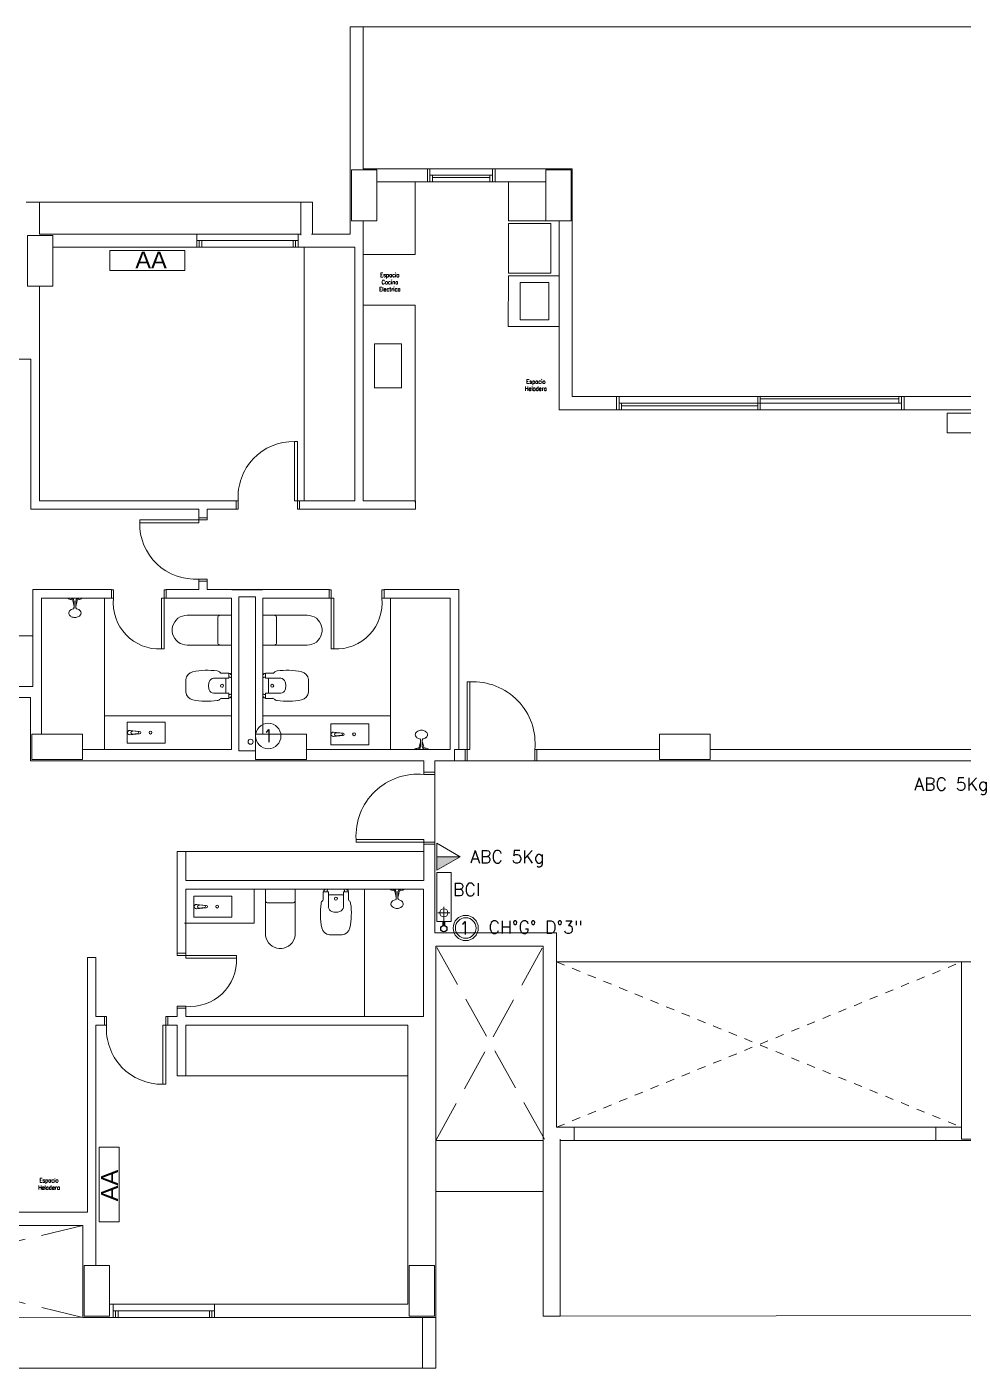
# Model space of a CAD drawing. Header units: millimetres. Extents: x 917 to 1168, y -421 to -23.
# Drawn here: x 1003.41 to 1014.49, y -267.03 to -251.17 of the extents above; entities that cross this region are included whole.
import ezdxf
from ezdxf.enums import TextEntityAlignment as Align

# ---------------------------------------------------------------- set-up
doc = ezdxf.new("R2010")
doc.units = ezdxf.units.MM
doc.header["$LTSCALE"] = 0.1
for name, pattern in [('ACAD_ISO02W100', [15, 12, -3]), ('CONTINUA', [0]), ('DASHED', [0.7, 0.5, -0.2])]:
    doc.linetypes.add(name, pattern=pattern)
doc.layers.get('0').update_dxf_attribs({"lineweight": 5})
for name, color, linetype, lineweight in [('00-Agua Fria', 5, 'ACAD_ISO02W100', 20), ('00-Texto AF', 7, 'Continuous', 18), ('00_Incendio_Bocas Incendio', 1, 'Continuous', 30), ('00_Incendio_Cañeria', 1, 'Continuous', 30), ('00_Incendio_Matafuego', 1, 'Continuous', 20), ('00_Incendio_Montantes', 1, 'Continuous', 30), ('00_Incendio_Numeracion Montantes', 1, 'Continuous', 30), ('00_Incendio_Textos', 7, 'Continuous', 13), ('A-DETL', 7, 'Continuous', 5), ('A-DETL-GENF', 7, 'Continuous', 5), ('Arq-Equipamiento', 250, 'Continuous', 5), ('MUEBLES', 250, 'Continuous', 5), ('P-SANR-FIXT', 7, 'Continuous', 5)]:
    doc.layers.add(name, color=color, linetype=linetype, lineweight=lineweight)
doc.styles.add('Instal Sanit', font='techb___.ttf', dxfattribs={"height": 0.15})
doc.styles.add('Romans', font='romans.shx')
doc.styles.add('Romans 1.50', font='romans.shx', dxfattribs={"width": 0.8, "height": 0.15})
doc.styles.get("Standard").update_dxf_attribs({"font": 'arial.ttf'})

# ---------------------------------------------------------------- blocks, each defined once
blk = doc.blocks.new('Shower-Valve_Trim-KOHLER-Alteo-K-TS45106 - 2_5 GPM_ 2BZ-Oil-Rubed Nickel-V9-2-TORRE-ARQ- PB _-2_14_')
at = {"color": 8}
for p, q in [((4.331, 6.357), (4.342, 6.4)), ((4.335, 6.358), (4.331, 6.357)), ((4.342, 6.4), (4.352, 6.443)), ((4.352, 6.443), (4.355, 6.441)), ((4.367, 6.379), (4.352, 6.381)), ((4.36, 6.413), (4.374, 6.407)), ((4.361, 6.48), (4.366, 6.476)), ((4.411, 6.367), (4.364, 6.367)), ((4.369, 6.383), (4.368, 6.38)), ((4.448, 6.364), (4.369, 6.383)), ((4.374, 6.406), (4.374, 6.403)), ((4.374, 6.403), (4.453, 6.384)), ((4.377, 6.419), (4.418, 6.397)), ((4.412, 6.368), (4.413, 6.369)), ((4.419, 6.395), (4.419, 6.397)), ((4.46, 6.358), (4.452, 6.36)), ((4.458, 6.385), (4.466, 6.383)), ((4.329, 6.322), (4.322, 6.321))]:
    blk.add_line(p, q, dxfattribs=at)
for centre, radius, start, end in [((3.694, 6.704), 0.742, 329.2512, 332.5706), ((4.334, 6.361), 0.00318, 277.5027, 325.6058), ((4.152, 6.485), 0.224, 325.6058, 331.631), ((4.352, 6.378), 0.00308, 84.7991, 151.631), ((4.366, 6.355), 0.0149, 139.9319, 152.5706), ((4.353, 6.439), 0.00318, 6.8967, 54.9998), ((4.36, 6.36), 0.00706, 97.5233, 139.9319), ((4.134, 6.412), 0.224, 0.8715, 6.8967), ((4.361, 6.416), 0.00308, 180.8715, 247.7034), ((4.359, 6.368), 0.000695, 277.5233, 356.273), ((4.36, 6.368), 0.000526, 67.974, 174.1815), ((4.364, 6.377), 0.00985, 247.974, 269.7963), ((4.363, 6.472), 0.00488, 3.2512, 51.8578), ((4.367, 6.38), 0.000995, 264.7991, 346.2512), ((3.627, 6.43), 0.742, 359.9319, 3.2512), ((4.384, 6.429), 0.0149, 179.9319, 192.5706), ((4.377, 6.427), 0.00706, 192.5706, 234.9792), ((4.372, 6.421), 0.000695, 336.2295, 54.9792), ((4.373, 6.421), 0.000526, 158.321, 264.5285), ((4.372, 6.41), 0.00985, 62.7062, 84.5285), ((4.373, 6.406), 0.000995, 346.2512, 67.7034), ((4.411, 6.368), 0.000762, 270.102, 0.7892), ((4.413, 6.368), 0.000925, 95.992, 180.7892), ((4.413, 6.368), 0.000513, 166.2512, 262.7617), ((4.431, 6.016), 0.351, 89.9462, 93.0688), ((4.418, 6.397), 0.000762, 331.7133, 62.4005), ((4.42, 6.396), 0.000513, 69.7408, 166.2512), ((4.419, 6.396), 0.000925, 151.7133, 236.5105), ((4.599, 6.699), 0.351, 239.4337, 242.5563), ((4.451, 6.374), 0.0125, 223.4853, 233.5491), ((4.444, 6.365), 0.00187, 233.5491, 279.6431), ((4.45, 6.373), 0.0125, 98.9534, 109.0171), ((4.449, 6.384), 0.00187, 52.8594, 98.9534), ((4.454, 6.367), 0.00706, 209.187, 256.2512), ((4.423, 6.369), 0.0319, 28.2837, 30.72), ((4.456, 6.378), 0.00706, 76.2512, 123.3154), ((4.55, 6.348), 0.0905, 173.6286, 201.4124), ((4.55, 6.35), 0.0905, 131.0901, 158.8739), ((4.522, 6.383), 0.0469, 98.1403, 131.0901), ((4.521, 6.39), 0.0399, 63.1746, 98.1403), ((4.52, 6.389), 0.0408, 36.2602, 63.1746), ((4.501, 6.375), 0.0652, 13.9127, 36.2602), ((4.467, 6.37), 0.0998, 333.2817, 346.2512), ((4.48, 6.369), 0.0869, 359.2207, 13.9127), ((4.467, 6.37), 0.0998, 346.2512, 359.2207), ((4.328, 6.327), 0.00488, 280.6447, 329.2512), ((4.509, 6.332), 0.0469, 201.4124, 234.3622), ((4.505, 6.327), 0.0399, 234.3622, 269.3279), ((4.505, 6.328), 0.0408, 269.3279, 296.2423), ((4.495, 6.35), 0.0652, 296.2423, 318.5898), ((4.478, 6.364), 0.0869, 318.5898, 333.2817)]:
    blk.add_arc(centre, radius, start, end, dxfattribs=at)
blk = doc.blocks.new('Sanitary_Toilets_Ceramica-Catalano_Zero-70-One-Piece-Close-Coupled-Syphonic - Default-V1-2-TORRE-ARQ- PB _-2_14_')
at = {"layer": 'A-DETL-GENF', "color": 8}
for p, q in [((0.044, 0.177), (0.001, 0.177)), ((0.089, 0.177), (0.044, 0.177)), ((0.133, 0.177), (0.089, 0.177)), ((0.133, 0.177), (0.142, 0.176)), ((0.524, 0.177), (0.133, 0.177)), ((0.142, 0.176), (0.133, 0.177)), ((0.142, 0.176), (0.151, 0.171)), ((0.151, 0.171), (0.142, 0.176)), ((0.151, 0.171), (0.157, 0.165)), ((0.157, 0.165), (0.151, 0.171)), ((0.157, 0.165), (0.162, 0.156)), ((0.162, 0.156), (0.157, 0.165)), ((0.553, 0.175), (0.524, 0.177)), ((0.581, 0.167), (0.553, 0.175)), ((0.608, 0.156), (0.581, 0.167)), ((0.162, 0.156), (0.163, 0.147)), ((0.163, 0.147), (0.162, 0.156)), ((0.163, 0.147), (0.163, -0.147)), ((0.163, 0.098), (0.163, 0.147)), ((0.163, 0.049), (0.163, 0.098)), ((0.163, 0), (0.163, 0.049)), ((0.633, 0.14), (0.608, 0.156)), ((0.654, 0.12), (0.633, 0.14)), ((0.672, 0.097), (0.654, 0.12)), ((0.686, 0.071), (0.672, 0.097)), ((0.696, 0.043), (0.686, 0.071)), ((0.7, 0.015), (0.696, 0.043)), ((0.7, -0.015), (0.7, 0.015)), ((0.162, -0.156), (0.157, -0.165)), ((0.157, -0.165), (0.162, -0.156)), ((0.163, -0.147), (0.162, -0.156)), ((0.162, -0.156), (0.163, -0.147)), ((0.163, -0.049), (0.163, 0)), ((0.163, -0.098), (0.163, -0.049)), ((0.163, -0.147), (0.163, -0.098)), ((0.581, -0.167), (0.608, -0.156)), ((0.608, -0.156), (0.633, -0.14)), ((0.633, -0.14), (0.654, -0.12)), ((0.654, -0.12), (0.672, -0.097)), ((0.672, -0.097), (0.686, -0.071)), ((0.686, -0.071), (0.696, -0.043)), ((0.696, -0.043), (0.7, -0.015)), ((0.001, -0.177), (0.044, -0.177)), ((0.044, -0.177), (0.089, -0.177)), ((0.089, -0.177), (0.133, -0.177)), ((0.142, -0.176), (0.133, -0.177)), ((0.133, -0.177), (0.142, -0.176)), ((0.133, -0.177), (0.524, -0.177)), ((0.151, -0.171), (0.142, -0.176)), ((0.142, -0.176), (0.151, -0.171)), ((0.157, -0.165), (0.151, -0.171)), ((0.151, -0.171), (0.157, -0.165)), ((0.524, -0.177), (0.553, -0.175)), ((0.553, -0.175), (0.581, -0.167))]:
    blk.add_line(p, q, dxfattribs=at)
blk = doc.blocks.new('Vitreous china bidet _ Debba _ Roca _ 355994xx0 - White - Debba- Roca-2705266-2-TORRE-ARQ- PB _-2_14_')
at = {"layer": 'P-SANR-FIXT', "color": 8}
for p, q in [((-0.024, 0.169), (-0.024, 0.08)), ((0.036, 0.08), (0.036, 0.262)), ((0.214, 0.262), (0.214, 0.08)), ((0.274, 0.08), (0.274, 0.169)), ((-0.024, 0.08), (-0.019, 0.08)), ((-0.019, 0.08), (-0.019, 0.06)), ((-0.019, 0.08), (0.022, 0.08)), ((-0.019, 0.06), (-0.006, 0.06)), ((-0.006, 0.06), (-0.006, 0.051)), ((0.022, 0.08), (0.036, 0.08)), ((0.022, 0.06), (0.022, 0.08)), ((0.026, 0.06), (0.022, 0.06)), ((0.026, 0.051), (0.026, 0.06)), ((0.036, 0.116), (0.214, 0.116)), ((0.214, 0.08), (0.228, 0.08)), ((0.224, 0.06), (0.228, 0.06)), ((0.224, 0.051), (0.224, 0.06)), ((0.228, 0.08), (0.269, 0.08)), ((0.228, 0.06), (0.228, 0.08)), ((0.256, 0.051), (0.256, 0.06)), ((0.256, 0.06), (0.269, 0.06)), ((0.269, 0.06), (0.269, 0.08)), ((0.269, 0.08), (0.274, 0.08))]:
    blk.add_line(p, q, dxfattribs=at)
for centre, radius, start, end in [((0.809, 0.337), 0.867, 168.7556, 187.8739), ((0.058, 0.487), 0.101, 93.8692, 168.7556), ((0.125, -0.511), 1.101, 86.1308, 93.8692), ((0.192, 0.487), 0.101, 11.2444, 86.1308), ((-0.559, 0.337), 0.867, 352.1261, 11.2444), ((0.129, 0.135), 0.186, 91.3288, 106.151), ((0.121, 0.135), 0.186, 73.849, 88.6712), ((0.009, 0.227), 0.0594, 187.8739, 225.1331), ((-0.041, 0.169), 0.0175, 0, 63.7001), ((0.1, 0.253), 0.0649, 110.1691, 171.8309), ((0.125, 0.161), 0.0175, 0, 180), ((0.125, 0.161), 0.0175, 180, 0), ((0.15, 0.253), 0.0649, 8.1691, 69.8309), ((0.29, 0.169), 0.0167, 126.2715, 179.7285), ((0.241, 0.227), 0.0594, 311.2548, 352.1261)]:
    blk.add_arc(centre, radius, start, end, dxfattribs=at)
blk = doc.blocks.new('Bacha 45x25cm')
at = {"layer": 'MUEBLES', "color": 8}
for p, q in [((0.112, 0.146), (0.099, 0.028)), ((0.106, 0.062), (0.113, 0.127)), ((0.137, 0.126), (0.144, 0.062)), ((0.138, 0.146), (0.151, 0.028))]:
    blk.add_line(p, q, dxfattribs=at)
blk.add_lwpolyline([(0, 0.45), (0.25, 0.45), (0.25, 0), (0, 0)], close=True, dxfattribs=at)
blk.add_circle((0.125, 0.275), 0.0166, dxfattribs=at)
for centre, radius, start, end in [((0.125, 0.146), 0.0134, 0, 180), ((0.125, 0.028), 0.0256, 168.1721, 11.8279), ((0.125, 0.062), 0.0188, 167.2829, 12.8468), ((0.125, 0.126), 0.0117, 360, 173.6414)]:
    blk.add_arc(centre, radius, start, end, dxfattribs=at)
blk = doc.blocks.new('Shower-Valve_Trim-KOHLER-Alteo-K-TS45106 - 2_5 GPM_ 2BZ-Oil-Rubed Nickel-V13-2-TORRE-ARQ- PB _-2_14_')
at = {"layer": 'P-SANR-FIXT'}
for p, q in [((1.611, -12.188), (1.602, -12.224)), ((1.604, -12.189), (1.611, -12.188)), ((1.475, -12.251), (1.467, -12.249)), ((1.473, -12.225), (1.481, -12.227)), ((1.56, -12.27), (1.481, -12.25)), ((1.486, -12.23), (1.564, -12.25)), ((1.514, -12.262), (1.514, -12.263)), ((1.556, -12.286), (1.515, -12.264)), ((1.521, -12.234), (1.521, -12.236)), ((1.522, -12.234), (1.569, -12.234)), ((1.559, -12.273), (1.56, -12.27)), ((1.573, -12.28), (1.559, -12.274)), ((1.564, -12.25), (1.565, -12.247)), ((1.566, -12.246), (1.581, -12.247)), ((1.572, -12.346), (1.567, -12.342)), ((1.581, -12.31), (1.572, -12.346)), ((1.581, -12.31), (1.578, -12.308)), ((1.592, -12.267), (1.581, -12.31)), ((1.602, -12.224), (1.592, -12.267)), ((1.599, -12.224), (1.602, -12.224))]:
    blk.add_line(p, q, dxfattribs=at)
for centre, radius, start, end in [((1.466, -12.236), 0.0998, 153.2887, 166.2582), ((1.455, -12.231), 0.0869, 138.5968, 153.2887), ((1.439, -12.216), 0.0652, 116.2493, 138.5968), ((1.428, -12.194), 0.0408, 89.3349, 116.2493), ((1.428, -12.193), 0.0399, 54.3692, 89.3349), ((1.424, -12.199), 0.0469, 21.4194, 54.3692), ((1.383, -12.215), 0.0905, 353.6356, 21.4194), ((2.239, -12.57), 0.742, 149.2582, 152.5776), ((1.605, -12.194), 0.00488, 100.6517, 149.2582), ((1.466, -12.236), 0.0998, 166.2582, 179.2277), ((1.454, -12.236), 0.0869, 179.2277, 193.9197), ((1.433, -12.241), 0.0652, 193.9197, 216.2672), ((1.413, -12.256), 0.0408, 216.2672, 243.1815), ((1.412, -12.257), 0.0399, 243.1815, 278.1473), ((1.411, -12.25), 0.0469, 278.1473, 311.0971), ((1.383, -12.217), 0.0905, 311.0971, 338.8809), ((1.477, -12.245), 0.00706, 256.2582, 303.3224), ((1.479, -12.234), 0.00706, 29.194, 76.2582), ((1.511, -12.236), 0.0319, 208.2907, 210.727), ((1.484, -12.251), 0.00187, 232.8664, 278.9604), ((1.483, -12.24), 0.0125, 278.9604, 289.0241), ((1.489, -12.232), 0.00187, 53.5561, 99.6501), ((1.483, -12.241), 0.0125, 43.4923, 53.5561), ((1.335, -12.566), 0.351, 59.4407, 62.5633), ((1.502, -11.883), 0.351, 269.9532, 273.0757), ((1.513, -12.263), 0.000513, 249.7478, 346.2582), ((1.514, -12.263), 0.000925, 331.7203, 56.5175), ((1.515, -12.264), 0.000762, 151.7203, 242.4075), ((1.52, -12.234), 0.000513, 346.2582, 82.7687), ((1.522, -12.235), 0.000762, 90.109, 180.7962), ((1.521, -12.235), 0.000925, 275.999, 0.7962), ((1.561, -12.277), 0.00985, 242.7132, 264.5355), ((1.56, -12.273), 0.000995, 166.2582, 247.7104), ((1.561, -12.288), 0.000695, 156.2365, 234.9862), ((1.56, -12.287), 0.000526, 338.328, 84.5355), ((1.557, -12.294), 0.00706, 12.5776, 54.9862), ((1.549, -12.296), 0.0149, 359.9389, 12.5776), ((2.306, -12.297), 0.742, 179.9389, 183.2582), ((1.566, -12.247), 0.000995, 84.8061, 166.2582), ((1.57, -12.338), 0.00488, 183.2582, 231.8648), ((1.569, -12.244), 0.00985, 67.981, 89.8033), ((1.573, -12.234), 0.000526, 247.981, 354.1885), ((1.574, -12.235), 0.000695, 97.5303, 176.28), ((1.572, -12.282), 0.00308, 0.8785, 67.7104), ((1.573, -12.227), 0.00706, 277.5303, 319.9389), ((1.799, -12.279), 0.224, 180.8785, 186.9037), ((1.58, -12.306), 0.00318, 186.9037, 235.0068), ((1.567, -12.222), 0.0149, 319.9389, 332.5776), ((1.581, -12.244), 0.00308, 264.8061, 331.638), ((1.781, -12.352), 0.224, 145.6128, 151.638), ((1.599, -12.227), 0.00318, 97.5097, 145.6128)]:
    blk.add_arc(centre, radius, start, end, dxfattribs=at)
blk = doc.blocks.new('Shower-Valve_Trim-KOHLER-Alteo-K-TS45106 - 2_5 GPM_ 2BZ-Oil-Rubed Nickel-V14-2-TORRE-ARQ- PB _-2_14_')
at = {"color": 8}
for p, q in [((1.611, -12.188), (1.602, -12.224)), ((1.604, -12.189), (1.611, -12.188)), ((1.475, -12.251), (1.467, -12.249)), ((1.473, -12.225), (1.481, -12.227)), ((1.56, -12.27), (1.481, -12.25)), ((1.486, -12.23), (1.564, -12.25)), ((1.514, -12.262), (1.514, -12.263)), ((1.556, -12.286), (1.515, -12.264)), ((1.521, -12.234), (1.521, -12.236)), ((1.522, -12.234), (1.569, -12.234)), ((1.559, -12.273), (1.56, -12.27)), ((1.573, -12.28), (1.559, -12.274)), ((1.564, -12.25), (1.565, -12.247)), ((1.566, -12.246), (1.581, -12.247)), ((1.572, -12.346), (1.567, -12.342)), ((1.581, -12.31), (1.572, -12.346)), ((1.581, -12.31), (1.578, -12.308)), ((1.592, -12.267), (1.581, -12.31)), ((1.602, -12.224), (1.592, -12.267)), ((1.599, -12.224), (1.602, -12.224))]:
    blk.add_line(p, q, dxfattribs=at)
for centre, radius, start, end in [((1.466, -12.236), 0.0998, 153.2887, 166.2582), ((1.455, -12.231), 0.0869, 138.5968, 153.2887), ((1.439, -12.216), 0.0652, 116.2493, 138.5968), ((1.428, -12.194), 0.0408, 89.3349, 116.2493), ((1.428, -12.193), 0.0399, 54.3692, 89.3349), ((1.424, -12.199), 0.0469, 21.4194, 54.3692), ((1.383, -12.215), 0.0905, 353.6356, 21.4194), ((2.239, -12.57), 0.742, 149.2582, 152.5776), ((1.605, -12.194), 0.00488, 100.6517, 149.2582), ((1.466, -12.236), 0.0998, 166.2582, 179.2277), ((1.454, -12.236), 0.0869, 179.2277, 193.9197), ((1.433, -12.241), 0.0652, 193.9197, 216.2672), ((1.413, -12.256), 0.0408, 216.2672, 243.1815), ((1.412, -12.257), 0.0399, 243.1815, 278.1473), ((1.411, -12.25), 0.0469, 278.1473, 311.0971), ((1.383, -12.217), 0.0905, 311.0971, 338.8809), ((1.477, -12.245), 0.00706, 256.2582, 303.3224), ((1.479, -12.234), 0.00706, 29.194, 76.2582), ((1.511, -12.236), 0.0319, 208.2907, 210.727), ((1.484, -12.251), 0.00187, 232.8664, 278.9604), ((1.483, -12.24), 0.0125, 278.9604, 289.0241), ((1.489, -12.232), 0.00187, 53.5561, 99.6501), ((1.483, -12.241), 0.0125, 43.4923, 53.5561), ((1.335, -12.566), 0.351, 59.4407, 62.5633), ((1.502, -11.883), 0.351, 269.9532, 273.0757), ((1.513, -12.263), 0.000513, 249.7478, 346.2582), ((1.514, -12.263), 0.000925, 331.7203, 56.5175), ((1.515, -12.264), 0.000762, 151.7203, 242.4075), ((1.52, -12.234), 0.000513, 346.2582, 82.7687), ((1.522, -12.235), 0.000762, 90.109, 180.7962), ((1.521, -12.235), 0.000925, 275.999, 0.7962), ((1.561, -12.277), 0.00985, 242.7132, 264.5355), ((1.56, -12.273), 0.000995, 166.2582, 247.7104), ((1.561, -12.288), 0.000695, 156.2365, 234.9862), ((1.56, -12.287), 0.000526, 338.328, 84.5355), ((1.557, -12.294), 0.00706, 12.5776, 54.9862), ((1.549, -12.296), 0.0149, 359.9389, 12.5776), ((2.306, -12.297), 0.742, 179.9389, 183.2582), ((1.566, -12.247), 0.000995, 84.8061, 166.2582), ((1.57, -12.338), 0.00488, 183.2582, 231.8648), ((1.569, -12.244), 0.00985, 67.981, 89.8033), ((1.573, -12.234), 0.000526, 247.981, 354.1885), ((1.574, -12.235), 0.000695, 97.5303, 176.28), ((1.572, -12.282), 0.00308, 0.8785, 67.7104), ((1.573, -12.227), 0.00706, 277.5303, 319.9389), ((1.799, -12.279), 0.224, 180.8785, 186.9037), ((1.58, -12.306), 0.00318, 186.9037, 235.0068), ((1.567, -12.222), 0.0149, 319.9389, 332.5776), ((1.581, -12.244), 0.00308, 264.8061, 331.638), ((1.781, -12.352), 0.224, 145.6128, 151.638), ((1.599, -12.227), 0.00318, 97.5097, 145.6128)]:
    blk.add_arc(centre, radius, start, end, dxfattribs=at)
blk = doc.blocks.new('Shower-Valve_Trim-KOHLER-Alteo-K-TS45106 - 2_5 GPM_ 2BZ-Oil-Rubed Nickel-684691-2-TORRE-ARQ- PB _-2_14_')
at = {"color": 8}
for p, q in [((6.697, 2.814), (6.707, 2.857)), ((6.707, 2.857), (6.718, 2.9)), ((6.718, 2.9), (6.721, 2.898)), ((6.726, 2.87), (6.74, 2.864)), ((6.727, 2.936), (6.732, 2.932)), ((6.74, 2.863), (6.74, 2.86)), ((6.74, 2.86), (6.818, 2.84)), ((6.743, 2.876), (6.784, 2.854)), ((6.695, 2.779), (6.688, 2.777)), ((6.7, 2.814), (6.697, 2.814)), ((6.733, 2.836), (6.718, 2.837)), ((6.777, 2.824), (6.73, 2.824)), ((6.735, 2.84), (6.734, 2.837)), ((6.813, 2.82), (6.735, 2.84)), ((6.778, 2.824), (6.778, 2.826)), ((6.785, 2.852), (6.785, 2.853)), ((6.826, 2.815), (6.818, 2.817)), ((6.824, 2.841), (6.832, 2.839))]:
    blk.add_line(p, q, dxfattribs=at)
for centre, radius, start, end in [((6.719, 2.895), 0.00318, 6.8897, 54.9928), ((6.5, 2.869), 0.224, 0.8645, 6.8897), ((6.727, 2.872), 0.00308, 180.8645, 247.6964), ((6.729, 2.928), 0.00488, 3.2443, 51.8508), ((5.993, 2.887), 0.742, 359.9249, 3.2443), ((6.75, 2.886), 0.0149, 179.9249, 192.5636), ((6.742, 2.884), 0.00706, 192.5636, 234.9722), ((6.738, 2.878), 0.000695, 336.2225, 54.9722), ((6.739, 2.877), 0.000526, 158.314, 264.5215), ((6.738, 2.867), 0.00985, 62.6992, 84.5215), ((6.739, 2.863), 0.000995, 346.2443, 67.6964), ((6.916, 2.807), 0.0905, 131.0831, 158.8669), ((6.888, 2.84), 0.0469, 98.1333, 131.0831), ((6.887, 2.847), 0.0399, 63.1676, 98.1333), ((6.886, 2.846), 0.0408, 36.2532, 63.1676), ((6.867, 2.831), 0.0652, 13.9057, 36.2532), ((6.694, 2.783), 0.00488, 280.6377, 329.2443), ((6.06, 3.16), 0.742, 329.2443, 332.5636), ((6.7, 2.817), 0.00318, 277.4957, 325.5988), ((6.518, 2.942), 0.224, 325.5988, 331.624), ((6.718, 2.834), 0.00308, 84.7921, 151.624), ((6.732, 2.812), 0.0149, 139.9249, 152.5636), ((6.726, 2.817), 0.00706, 97.5163, 139.9249), ((6.725, 2.824), 0.000695, 277.5163, 356.266), ((6.73, 2.834), 0.00985, 247.967, 269.7893), ((6.726, 2.824), 0.000526, 67.967, 174.1745), ((6.733, 2.837), 0.000995, 264.7921, 346.2443), ((6.777, 2.825), 0.000762, 270.095, 0.7822), ((6.779, 2.825), 0.000925, 95.985, 180.7822), ((6.779, 2.824), 0.000513, 166.2443, 262.7547), ((6.797, 2.473), 0.351, 89.9392, 93.0618), ((6.784, 2.853), 0.000762, 331.7063, 62.3935), ((6.785, 2.853), 0.000925, 151.7063, 236.5035), ((6.786, 2.853), 0.000513, 69.7338, 166.2443), ((6.964, 3.156), 0.351, 239.4267, 242.5493), ((6.816, 2.83), 0.0125, 223.4783, 233.5421), ((6.81, 2.822), 0.00187, 233.5421, 279.6361), ((6.816, 2.83), 0.0125, 98.9464, 109.0102), ((6.82, 2.824), 0.00706, 209.1801, 256.2443), ((6.815, 2.841), 0.00187, 52.8524, 98.9464), ((6.788, 2.826), 0.0319, 28.2767, 30.713), ((6.822, 2.834), 0.00706, 76.2443, 123.3084), ((6.916, 2.805), 0.0905, 173.6216, 201.4054), ((6.875, 2.789), 0.0469, 201.4054, 234.3552), ((6.871, 2.783), 0.0399, 234.3552, 269.3209), ((6.871, 2.784), 0.0408, 269.3209, 296.2353), ((6.86, 2.806), 0.0652, 296.2353, 318.5828), ((6.844, 2.82), 0.0869, 318.5828, 333.2748), ((6.833, 2.826), 0.0998, 333.2748, 346.2443), ((6.833, 2.826), 0.0998, 346.2443, 359.2137), ((6.845, 2.826), 0.0869, 359.2137, 13.9057)]:
    blk.add_arc(centre, radius, start, end, dxfattribs=at)
blk = doc.blocks.new('2-2P F')
at = {"color": 8, "lineweight": 18}
for p, q in [((744.734, -281.808), (744.579, -281.808)), ((744.579, -281.808), (744.579, -284.257)), ((744.734, -283.485), (744.734, -281.808)), ((744.734, -281.808), (760.799, -281.808)), ((744.719, -283.5), (744.594, -283.5)), ((744.594, -283.5), (744.594, -283.641)), ((744.894, -283.5), (744.719, -283.5)), ((744.719, -283.5), (744.894, -283.5)), ((745.493, -283.485), (744.734, -283.485)), ((744.894, -283.625), (744.894, -283.5)), ((744.894, -283.5), (744.894, -283.641)), ((745.493, -283.487), (745.493, -283.485)), ((745.493, -283.485), (746.293, -283.485)), ((745.493, -283.639), (745.493, -283.487)), ((745.493, -283.487), (745.523, -283.487)), ((745.523, -283.487), (745.523, -283.639)), ((746.263, -283.639), (746.263, -283.487)), ((746.263, -283.487), (746.293, -283.487)), ((747.207, -283.485), (746.293, -283.485)), ((746.293, -283.485), (746.293, -283.487)), ((746.293, -283.487), (746.293, -283.639)), ((747.051, -283.5), (746.892, -283.5)), ((746.892, -283.5), (746.892, -283.625)), ((746.892, -283.5), (747.051, -283.5)), ((746.892, -283.641), (746.892, -283.5)), ((747.192, -283.5), (747.051, -283.5)), ((747.192, -284.1), (747.192, -283.5)), ((747.192, -283.5), (747.192, -284.1)), ((747.207, -286.179), (747.207, -283.485)), ((744.594, -283.641), (744.594, -284.1)), ((744.594, -284.1), (744.594, -283.641)), ((744.894, -283.626), (744.894, -283.625)), ((744.894, -283.639), (744.894, -283.626)), ((744.894, -283.64), (744.894, -283.639)), ((744.894, -283.641), (744.894, -283.64)), ((744.894, -284.1), (744.894, -283.641)), ((744.894, -283.641), (745.493, -283.641)), ((745.347, -283.641), (745.347, -284.5)), ((745.493, -283.641), (745.493, -283.639)), ((745.523, -283.639), (745.493, -283.639)), ((746.293, -283.641), (745.493, -283.641)), ((745.523, -283.639), (745.523, -283.563)), ((745.523, -283.563), (745.553, -283.563)), ((745.553, -283.639), (745.523, -283.639)), ((745.553, -283.563), (745.553, -283.639)), ((746.233, -283.563), (745.553, -283.563)), ((745.553, -283.587), (745.553, -283.577)), ((746.233, -283.587), (745.553, -283.587)), ((745.553, -283.639), (746.233, -283.639)), ((746.233, -283.639), (746.233, -283.563)), ((746.233, -283.563), (746.263, -283.563)), ((746.233, -283.577), (746.233, -283.587)), ((746.263, -283.639), (746.233, -283.639)), ((746.263, -283.563), (746.263, -283.639)), ((746.293, -283.639), (746.263, -283.639)), ((746.293, -283.639), (746.293, -283.641)), ((746.293, -283.641), (746.892, -283.641)), ((746.451, -284.1), (746.451, -283.641)), ((746.892, -283.625), (746.892, -283.626)), ((746.892, -283.626), (746.892, -283.639)), ((746.892, -283.639), (746.892, -283.64)), ((746.892, -283.64), (746.892, -283.641)), ((746.892, -283.641), (746.892, -284.1)), ((740.905, -283.88), (740.75, -283.88)), ((740.905, -284.257), (740.905, -283.88)), ((743.981, -283.88), (740.905, -283.88)), ((744.136, -283.88), (743.981, -283.88)), ((743.996, -283.88), (743.996, -284.272)), ((744.136, -284.257), (744.136, -283.88)), ((744.594, -284.1), (744.719, -284.1)), ((744.735, -284.1), (744.594, -284.1)), ((744.719, -284.1), (744.72, -284.1)), ((744.72, -284.1), (744.732, -284.1)), ((744.732, -284.1), (744.733, -284.1)), ((744.733, -284.1), (744.735, -284.1)), ((744.735, -284.1), (744.894, -284.1)), ((744.735, -287.41), (744.735, -284.1)), ((746.892, -284.1), (746.451, -284.1)), ((746.892, -284.1), (747.051, -284.1)), ((747.051, -284.1), (747.052, -284.1)), ((747.051, -284.1), (747.051, -286.335)), ((747.192, -284.1), (747.051, -284.1)), ((747.052, -284.1), (747.053, -284.1)), ((747.053, -284.1), (747.066, -284.1)), ((747.066, -284.1), (747.067, -284.1)), ((747.067, -284.1), (747.192, -284.1)), ((740.765, -284.274), (740.764, -284.274)), ((740.764, -284.274), (740.764, -284.874)), ((740.764, -284.274), (740.765, -284.274)), ((740.764, -284.874), (740.764, -284.274)), ((740.89, -284.274), (740.765, -284.274)), ((740.89, -284.274), (740.89, -284.272)), ((741.064, -284.274), (740.89, -284.274)), ((740.89, -284.274), (741.064, -284.274)), ((742.765, -284.257), (740.905, -284.257)), ((741.064, -284.397), (741.064, -284.274)), ((741.064, -284.274), (741.064, -284.413)), ((742.765, -284.335), (742.765, -284.257)), ((742.765, -284.257), (743.965, -284.257)), ((743.996, -284.257), (743.965, -284.257)), ((743.965, -284.257), (743.965, -284.335)), ((744.579, -284.257), (744.121, -284.257)), ((741.064, -284.398), (741.064, -284.397)), ((741.064, -284.411), (741.064, -284.398)), ((741.064, -284.412), (741.064, -284.411)), ((741.064, -284.413), (741.064, -284.412)), ((741.064, -284.874), (741.064, -284.413)), ((741.064, -284.413), (742.765, -284.413)), ((742.765, -284.335), (742.795, -284.335)), ((742.765, -284.413), (742.765, -284.335)), ((742.795, -284.413), (742.765, -284.413)), ((742.795, -284.335), (742.825, -284.335)), ((742.795, -284.413), (742.795, -284.335)), ((742.795, -284.335), (742.795, -284.413)), ((742.825, -284.413), (742.795, -284.413)), ((742.825, -284.335), (743.905, -284.335)), ((742.825, -284.351), (742.825, -284.335)), ((742.825, -284.335), (742.825, -284.413)), ((742.825, -284.413), (743.905, -284.413)), ((743.905, -284.335), (743.905, -284.351)), ((743.905, -284.335), (743.935, -284.335)), ((743.905, -284.413), (743.905, -284.335)), ((743.935, -284.413), (743.905, -284.413)), ((743.935, -284.335), (743.935, -284.413)), ((743.935, -284.335), (743.965, -284.335)), ((743.935, -284.413), (743.935, -284.335)), ((743.965, -284.413), (743.935, -284.413)), ((743.965, -284.335), (743.965, -284.413)), ((743.965, -284.413), (744.635, -284.413)), ((744.035, -284.413), (744.035, -287.41)), ((744.635, -284.413), (744.635, -287.41)), ((745.347, -284.5), (744.735, -284.5)), ((746.45, -285.351), (746.451, -284.75)), ((746.451, -284.75), (747.051, -284.75)), ((740.764, -284.874), (740.765, -284.874)), ((740.765, -284.874), (740.764, -284.874)), ((740.765, -284.874), (740.89, -284.874)), ((740.89, -284.874), (740.765, -284.874)), ((740.89, -284.874), (741.064, -284.874)), ((740.905, -287.41), (740.905, -284.874)), ((746.591, -284.831), (746.59, -285.271)), ((746.931, -284.831), (746.591, -284.831)), ((746.93, -285.271), (746.931, -284.831)), ((744.735, -285.1), (745.347, -285.1)), ((745.347, -285.1), (745.347, -287.427)), ((747.05, -285.352), (746.45, -285.351)), ((746.59, -285.271), (746.93, -285.271)), ((745.187, -285.554), (744.867, -285.554)), ((744.867, -286.074), (744.867, -285.554)), ((745.187, -286.074), (745.187, -285.554)), ((737.659, -285.738), (740.805, -285.738)), ((740.805, -285.738), (740.805, -287.51)), ((744.867, -286.074), (745.187, -286.074)), ((747.729, -286.179), (747.207, -286.179)), ((747.729, -286.335), (747.729, -286.179)), ((747.729, -286.179), (747.759, -286.179)), ((747.759, -286.179), (747.759, -286.335)), ((749.399, -286.179), (747.759, -286.179)), ((749.399, -286.257), (749.399, -286.179)), ((749.399, -286.179), (749.429, -286.179)), ((749.429, -286.179), (749.429, -286.257)), ((751.069, -286.179), (749.429, -286.179)), ((749.429, -286.218), (749.429, -286.206)), ((749.429, -286.206), (751.069, -286.206)), ((751.069, -286.257), (751.069, -286.179)), ((751.069, -286.179), (751.099, -286.179)), ((751.069, -286.206), (751.069, -286.218)), ((751.099, -286.179), (751.099, -286.257)), ((751.099, -286.335), (751.099, -286.179)), ((751.099, -286.179), (751.129, -286.179)), ((751.967, -286.179), (751.129, -286.179)), ((751.129, -286.179), (751.129, -286.335)), ((747.051, -286.335), (747.729, -286.335)), ((747.759, -286.335), (747.729, -286.335)), ((747.759, -286.335), (747.759, -286.257)), ((747.759, -286.257), (747.789, -286.257)), ((747.789, -286.335), (747.759, -286.335)), ((747.789, -286.257), (747.789, -286.335)), ((749.399, -286.257), (747.789, -286.257)), ((747.789, -286.302), (747.789, -286.288)), ((747.789, -286.288), (749.399, -286.288)), ((747.789, -286.335), (749.399, -286.335)), ((749.399, -286.335), (749.399, -286.257)), ((749.399, -286.257), (749.429, -286.257)), ((749.429, -286.257), (749.399, -286.257)), ((749.399, -286.288), (749.399, -286.302)), ((749.429, -286.335), (749.399, -286.335)), ((749.429, -286.257), (749.429, -286.335)), ((749.429, -286.257), (751.069, -286.257)), ((749.429, -286.335), (751.099, -286.335)), ((751.099, -286.257), (751.069, -286.257)), ((751.129, -286.335), (751.099, -286.335)), ((751.129, -286.335), (751.967, -286.335)), ((743.921, -287.41), (743.921, -286.71)), ((743.921, -286.71), (743.956, -286.71)), ((743.956, -286.71), (743.956, -287.41)), ((743.231, -287.41), (740.905, -287.41)), ((743.231, -287.51), (743.231, -287.41)), ((743.231, -287.41), (743.256, -287.41)), ((743.256, -287.41), (743.256, -287.51)), ((743.956, -287.41), (743.921, -287.41)), ((743.956, -287.51), (743.956, -287.41)), ((743.956, -287.41), (743.981, -287.41)), ((744.635, -287.41), (743.981, -287.41)), ((743.981, -287.41), (743.981, -287.51)), ((745.354, -287.41), (744.735, -287.41)), ((745.354, -287.51), (745.354, -287.41)), ((740.805, -287.51), (742.791, -287.51)), ((742.091, -287.636), (742.791, -287.636)), ((742.091, -287.671), (742.091, -287.636)), ((742.791, -287.51), (742.791, -287.611)), ((742.791, -287.611), (742.891, -287.611)), ((742.791, -287.636), (742.791, -287.611)), ((742.791, -287.636), (742.791, -287.671)), ((742.891, -287.636), (742.791, -287.636)), ((742.891, -287.51), (743.231, -287.51)), ((742.891, -287.611), (742.891, -287.51)), ((742.891, -287.611), (742.891, -287.636)), ((743.256, -287.51), (743.231, -287.51)), ((743.981, -287.51), (743.956, -287.51)), ((743.981, -287.51), (745.354, -287.51)), ((742.791, -287.671), (742.091, -287.671)), ((742.791, -288.336), (742.891, -288.336)), ((742.791, -288.361), (742.791, -288.336)), ((742.791, -288.361), (742.791, -288.461)), ((742.891, -288.361), (742.791, -288.361)), ((742.891, -288.336), (742.891, -288.361)), ((742.891, -288.461), (742.891, -288.361)), ((740.829, -288.461), (740.829, -289.606)), ((741.756, -288.461), (740.829, -288.461)), ((740.931, -290.169), (740.931, -288.562)), ((740.931, -288.562), (741.756, -288.562)), ((741.756, -288.462), (741.781, -288.462)), ((741.756, -288.562), (741.756, -288.462)), ((741.781, -288.562), (741.756, -288.562)), ((741.781, -288.462), (741.781, -288.562)), ((742.349, -288.562), (742.381, -288.562)), ((742.349, -289.162), (742.349, -288.562)), ((742.381, -288.462), (742.406, -288.462)), ((742.381, -288.562), (742.381, -288.462)), ((742.406, -288.562), (742.381, -288.562)), ((742.381, -288.562), (742.381, -289.162)), ((742.406, -288.562), (742.381, -288.562)), ((742.791, -288.461), (742.406, -288.461)), ((742.406, -288.462), (742.406, -288.562)), ((742.406, -288.562), (743.176, -288.562)), ((744.331, -288.461), (742.891, -288.461)), ((743.176, -288.461), (743.176, -288.462)), ((743.176, -288.562), (743.176, -290.351)), ((743.179, -288.461), (743.179, -288.463)), ((743.545, -288.462), (743.179, -288.462)), ((743.262, -290.368), (743.262, -288.546)), ((743.262, -288.546), (743.461, -288.546)), ((743.461, -288.546), (743.461, -290.168)), ((743.545, -288.463), (743.545, -288.461)), ((743.548, -288.462), (743.548, -288.461)), ((743.548, -290.168), (743.548, -288.562)), ((743.548, -288.562), (744.331, -288.562)), ((744.356, -288.462), (744.331, -288.462)), ((744.331, -288.462), (744.331, -288.562)), ((744.356, -288.562), (744.331, -288.562)), ((744.331, -288.562), (744.356, -288.562)), ((744.356, -288.562), (744.356, -288.462)), ((744.356, -288.562), (744.356, -289.162)), ((744.387, -288.562), (744.356, -288.562)), ((744.387, -289.162), (744.387, -288.562)), ((744.981, -288.462), (744.956, -288.462)), ((744.956, -288.462), (744.956, -288.562)), ((744.956, -288.562), (744.981, -288.562)), ((745.864, -288.461), (744.981, -288.461)), ((744.981, -288.562), (744.981, -288.462)), ((744.981, -288.562), (745.763, -288.562)), ((745.763, -288.562), (745.763, -290.351)), ((745.864, -290.351), (745.864, -288.461)), ((740.829, -289.006), (736.95, -289.006)), ((742.381, -289.162), (742.349, -289.162)), ((744.356, -289.162), (744.387, -289.162)), ((740.829, -289.606), (736.95, -289.606)), ((745.995, -289.552), (745.964, -289.552)), ((745.964, -289.552), (745.964, -290.352)), ((745.995, -290.352), (745.995, -289.552)), ((736.95, -289.738), (740.799, -289.738)), ((740.799, -289.738), (740.799, -290.483)), ((740.914, -290.169), (740.815, -290.169)), ((740.815, -290.169), (740.815, -290.469)), ((740.815, -290.469), (740.815, -290.169)), ((740.815, -290.169), (740.931, -290.169)), ((740.927, -290.169), (740.914, -290.169)), ((740.928, -290.169), (740.927, -290.169)), ((740.931, -290.169), (740.928, -290.169)), ((741.415, -290.169), (740.931, -290.169)), ((741.415, -290.469), (741.415, -290.169)), ((743.461, -290.168), (743.548, -290.168)), ((744.062, -290.168), (743.462, -290.168)), ((743.462, -290.168), (743.462, -290.468)), ((744.062, -290.468), (744.062, -290.168)), ((748.838, -290.168), (748.238, -290.168)), ((748.238, -290.168), (748.238, -290.352)), ((748.838, -290.352), (748.838, -290.168)), ((740.799, -290.483), (744.061, -290.483)), ((740.815, -290.469), (740.914, -290.469)), ((740.931, -290.469), (740.815, -290.469)), ((740.914, -290.469), (740.927, -290.469)), ((740.927, -290.469), (740.928, -290.469)), ((740.928, -290.469), (740.931, -290.469)), ((740.931, -290.469), (741.415, -290.469)), ((743.176, -290.351), (741.414, -290.351)), ((743.462, -290.368), (743.262, -290.368)), ((743.462, -290.468), (744.062, -290.468)), ((745.763, -290.351), (744.061, -290.351)), ((744.061, -290.483), (745.45, -290.483)), ((745.45, -290.483), (745.45, -290.62)), ((745.465, -290.48), (745.466, -290.48)), ((745.583, -290.62), (745.583, -290.485)), ((745.583, -290.485), (745.939, -290.485)), ((745.939, -290.352), (745.813, -290.352)), ((745.815, -290.485), (745.815, -290.351)), ((745.815, -290.351), (745.864, -290.351)), ((745.964, -290.352), (745.939, -290.352)), ((745.939, -290.352), (745.939, -290.485)), ((745.939, -290.485), (745.964, -290.485)), ((745.964, -290.352), (745.995, -290.352)), ((745.964, -290.485), (745.964, -290.352)), ((746.764, -290.485), (745.964, -290.485)), ((746.789, -290.352), (746.764, -290.352)), ((746.764, -290.352), (746.764, -290.485)), ((746.764, -290.485), (746.789, -290.485)), ((748.238, -290.352), (746.789, -290.352)), ((746.789, -290.485), (746.789, -290.352)), ((746.789, -290.485), (752.466, -290.485)), ((748.238, -290.352), (748.238, -290.353)), ((748.238, -290.468), (748.238, -290.352)), ((748.238, -290.353), (748.238, -290.354)), ((748.238, -290.354), (748.238, -290.367)), ((748.238, -290.367), (748.238, -290.368)), ((748.238, -290.368), (748.238, -290.468)), ((748.238, -290.468), (748.238, -290.468)), ((748.238, -290.468), (748.838, -290.468)), ((748.238, -290.468), (748.238, -290.468)), ((748.838, -290.468), (748.238, -290.468)), ((748.838, -290.353), (748.838, -290.352)), ((752.466, -290.352), (748.838, -290.352)), ((748.838, -290.352), (748.838, -290.468)), ((748.838, -290.354), (748.838, -290.353)), ((748.838, -290.367), (748.838, -290.354)), ((748.838, -290.368), (748.838, -290.367)), ((748.838, -290.468), (748.838, -290.368)), ((748.838, -290.468), (748.838, -290.468)), ((748.838, -290.468), (748.838, -290.468)), ((745.583, -290.62), (745.45, -290.62)), ((745.45, -290.62), (745.45, -290.645)), ((745.45, -290.645), (745.583, -290.645)), ((745.583, -290.645), (745.583, -290.62)), ((745.583, -290.645), (745.583, -291.445)), ((745.45, -291.415), (744.65, -291.415)), ((744.65, -291.415), (744.65, -291.445)), ((744.65, -291.445), (745.45, -291.445)), ((745.45, -291.445), (745.45, -291.415)), ((745.583, -291.445), (745.45, -291.445)), ((745.45, -291.445), (745.45, -291.47)), ((745.583, -291.47), (745.583, -291.445)), ((742.535, -291.556), (742.535, -292.76)), ((742.635, -291.556), (742.535, -291.556)), ((742.635, -291.899), (742.635, -291.556)), ((742.635, -291.557), (745.45, -291.557)), ((745.45, -291.47), (745.45, -291.899)), ((745.45, -291.47), (745.583, -291.47)), ((745.583, -292.517), (745.583, -291.47)), ((742.536, -291.899), (742.535, -291.899)), ((742.537, -291.9), (742.535, -291.9)), ((745.449, -291.899), (742.635, -291.899)), ((742.636, -292.76), (742.636, -292)), ((742.636, -292), (745.449, -292)), ((745.449, -292), (745.449, -293.507)), ((745.453, -292.518), (745.452, -292.518)), ((747.021, -292.517), (745.583, -292.517)), ((747.018, -292.517), (747.018, -292.518)), ((747.021, -294.816), (747.021, -292.517)), ((745.593, -297.065), (745.593, -292.674)), ((745.593, -292.674), (746.863, -292.674)), ((746.863, -292.674), (746.863, -294.974)), ((741.574, -292.81), (741.474, -292.81)), ((741.474, -292.81), (741.474, -295.822)), ((741.574, -293.509), (741.574, -292.81)), ((742.536, -292.76), (742.636, -292.76)), ((742.536, -292.785), (742.536, -292.76)), ((742.636, -292.785), (742.536, -292.785)), ((742.636, -292.76), (742.636, -292.785)), ((742.636, -292.76), (742.636, -292.785)), ((742.636, -292.816), (742.636, -292.785)), ((742.636, -292.785), (743.236, -292.785)), ((743.236, -292.816), (742.636, -292.816)), ((743.236, -292.785), (743.236, -292.816)), ((751.807, -292.862), (747.021, -292.862)), ((751.957, -292.862), (751.807, -292.862)), ((751.807, -292.862), (751.807, -294.816)), ((741.674, -293.509), (741.574, -293.509)), ((741.699, -293.509), (741.674, -293.509)), ((741.674, -293.509), (741.674, -293.609)), ((741.699, -293.609), (741.699, -293.509)), ((742.424, -293.509), (742.399, -293.509)), ((742.399, -293.509), (742.399, -293.609)), ((742.535, -293.509), (742.424, -293.509)), ((742.424, -293.609), (742.424, -293.509)), ((742.535, -293.41), (742.535, -293.509)), ((742.536, -293.385), (742.636, -293.385)), ((742.536, -293.41), (742.536, -293.385)), ((742.636, -293.41), (742.536, -293.41)), ((742.636, -293.385), (742.636, -293.41)), ((742.636, -293.507), (742.636, -293.41)), ((745.449, -293.507), (742.636, -293.507)), ((741.574, -296.45), (741.574, -293.609)), ((741.574, -293.609), (741.674, -293.609)), ((741.674, -293.609), (741.699, -293.609)), ((742.399, -293.609), (742.364, -293.609)), ((742.364, -293.609), (742.364, -294.309)), ((742.399, -294.309), (742.399, -293.609)), ((742.399, -293.609), (742.424, -293.609)), ((742.424, -293.609), (742.535, -293.609)), ((742.535, -293.609), (742.535, -294.209)), ((742.635, -293.609), (745.263, -293.609)), ((742.635, -294.209), (742.635, -293.609)), ((745.263, -293.609), (745.263, -296.909)), ((742.535, -294.209), (742.635, -294.209)), ((742.635, -294.209), (745.263, -294.209)), ((742.364, -294.309), (742.399, -294.309)), ((747.229, -294.816), (747.021, -294.816)), ((747.229, -294.816), (747.229, -294.974)), ((751.507, -294.816), (747.229, -294.816)), ((751.807, -294.816), (751.507, -294.816)), ((751.507, -294.974), (751.507, -294.816)), ((751.807, -294.816), (751.807, -294.818)), ((751.807, -294.959), (751.807, -294.816)), ((751.807, -294.818), (751.807, -294.819)), ((751.807, -294.819), (751.807, -294.834)), ((751.807, -294.834), (751.807, -294.959)), ((746.863, -294.974), (745.593, -294.974)), ((746.863, -294.959), (746.863, -297.05)), ((747.063, -297.05), (747.063, -294.959)), ((747.063, -294.974), (747.229, -294.974)), ((747.229, -294.974), (751.507, -294.974)), ((751.507, -294.974), (753.857, -294.974)), ((751.807, -294.959), (753.857, -294.959)), ((745.593, -295.574), (746.863, -295.574)), ((741.474, -295.822), (738.914, -295.822)), ((738.914, -295.978), (741.418, -295.978)), ((741.418, -295.978), (741.418, -297.065)), ((741.558, -296.45), (741.433, -296.45)), ((741.433, -296.45), (741.433, -297.05)), ((741.433, -297.05), (741.433, -296.45)), ((741.433, -296.45), (741.574, -296.45)), ((741.559, -296.45), (741.558, -296.45)), ((741.571, -296.45), (741.559, -296.45)), ((741.572, -296.45), (741.571, -296.45)), ((741.574, -296.45), (741.572, -296.45)), ((741.733, -296.45), (741.574, -296.45)), ((741.733, -296.909), (741.733, -296.45)), ((745.348, -296.45), (745.279, -296.45)), ((745.279, -296.45), (745.279, -296.909)), ((745.279, -296.911), (745.279, -296.45)), ((745.279, -296.45), (745.348, -296.45)), ((745.437, -296.45), (745.348, -296.45)), ((745.439, -296.45), (745.437, -296.45)), ((745.437, -296.45), (745.578, -296.45)), ((745.44, -296.45), (745.439, -296.45)), ((745.452, -296.45), (745.44, -296.45)), ((745.453, -296.45), (745.452, -296.45)), ((745.578, -296.45), (745.453, -296.45)), ((745.579, -296.45), (745.578, -296.45)), ((745.578, -296.45), (745.579, -296.45)), ((745.579, -296.909), (745.579, -296.45)), ((745.579, -296.45), (745.579, -296.909)), ((741.733, -296.91), (741.733, -296.909)), ((741.776, -296.909), (741.733, -296.909)), ((741.733, -296.909), (741.733, -297.05)), ((741.733, -296.911), (741.733, -296.91)), ((741.733, -296.924), (741.733, -296.911)), ((741.733, -296.925), (741.733, -296.924)), ((741.733, -297.05), (741.733, -296.925)), ((741.776, -296.987), (741.776, -296.909)), ((741.776, -296.909), (742.976, -296.909)), ((741.776, -296.987), (741.806, -296.987)), ((741.776, -297.065), (741.776, -296.987)), ((741.806, -296.987), (741.836, -296.987)), ((741.806, -297.065), (741.806, -296.987)), ((741.806, -296.987), (741.806, -297.065)), ((741.836, -296.987), (742.916, -296.987)), ((741.836, -297.002), (741.836, -296.987)), ((741.836, -296.987), (741.836, -297.065)), ((742.916, -296.987), (742.916, -297.002)), ((742.916, -296.987), (742.946, -296.987)), ((742.916, -297.065), (742.916, -296.987)), ((742.946, -296.987), (742.946, -297.065)), ((742.946, -296.987), (742.976, -296.987)), ((742.946, -297.065), (742.946, -296.987)), ((745.263, -296.909), (742.976, -296.909)), ((742.976, -296.909), (742.976, -296.987)), ((742.976, -296.987), (742.976, -297.065)), ((745.279, -296.911), (745.278, -296.911)), ((745.279, -296.909), (745.279, -296.911)), ((745.279, -296.911), (745.279, -296.925)), ((745.279, -296.925), (745.279, -297.05)), ((745.279, -297.05), (745.279, -296.925)), ((745.579, -297.05), (745.579, -296.909)), ((736.949, -297.05), (741.418, -297.065)), ((741.418, -297.065), (741.776, -297.065)), ((741.433, -297.05), (741.574, -297.05)), ((741.433, -297.05), (741.433, -297.05)), ((741.574, -297.05), (741.733, -297.05)), ((741.806, -297.065), (741.776, -297.065)), ((741.836, -297.065), (741.806, -297.065)), ((741.836, -297.065), (742.916, -297.065)), ((742.946, -297.065), (742.916, -297.065)), ((742.976, -297.065), (742.946, -297.065)), ((742.976, -297.065), (745.593, -297.065)), ((745.279, -297.05), (745.579, -297.05)), ((745.437, -297.665), (745.437, -297.065)), ((745.593, -297.065), (745.593, -297.665)), ((746.863, -297.05), (747.063, -297.05)), ((747.063, -297.05), (758.12, -297.035)), ((745.437, -297.665), (733.609, -297.665)), ((745.593, -297.665), (745.437, -297.665))]:
    blk.add_line(p, q, dxfattribs=at)
at = {"color": 8, "lineweight": 5}
for p, q in [((741.676, -288.562), (741.675, -290.351)), ((745.057, -288.562), (745.057, -290.351)), ((743.175, -289.951), (741.675, -289.951)), ((743.548, -289.951), (745.057, -289.951))]:
    blk.add_line(p, q, dxfattribs=at)
at = {"color": 8, "linetype": 'DASHED', "lineweight": 18, "ltscale": 10}
for p, q in [((746.878, -294.959), (745.593, -292.674)), ((745.593, -294.974), (746.863, -292.674)), ((741.418, -295.978), (736.949, -297.05)), ((741.418, -297.065), (736.949, -295.978))]:
    blk.add_line(p, q, dxfattribs=at)
at = {"color": 8, "linetype": 'DASHED', "lineweight": 18}
for p, q in [((747.021, -294.816), (751.807, -292.862)), ((747.021, -292.862), (751.807, -294.816))]:
    blk.add_line(p, q, dxfattribs=at)
at = {"color": 8, "linetype": 'CONTINUA', "lineweight": 18}
for p, q in [((741.848, -295.05), (741.612, -295.05)), ((741.612, -295.05), (741.612, -295.935)), ((741.848, -295.935), (741.848, -295.05)), ((741.612, -295.935), (741.848, -295.935))]:
    blk.add_line(p, q, dxfattribs=at)
at = {"color": 8, "lineweight": 18}
blk.add_lwpolyline([(746.451, -284.131), (746.451, -284.721), (746.951, -284.721), (746.951, -284.131)], close=True, dxfattribs=at)
for centre, radius, start, end in [((743.908, -287.364), 0.653, 88.836, 184.1016), ((742.744, -287.684), 0.653, 178.836, 274.1016), ((742.325, -288.617), 0.546, 174.312, 272.5983), ((744.412, -288.617), 0.546, 267.4017, 5.688), ((746.037, -290.281), 0.73, 354.4302, 93.3299), ((745.379, -291.372), 0.73, 84.4302, 183.3299), ((742.691, -292.841), 0.546, 264.312, 2.5983), ((742.351, -293.655), 0.653, 175.8984, 271.164)]:
    blk.add_arc(centre, radius, start, end, dxfattribs=at)
at = {"layer": 'A-DETL', "color": 8, "linetype": 'ByBlock', "lineweight": 18}
for p, q in [((743.445, -292.403), (743.445, -292)), ((742.62, -292.403), (743.445, -292.403))]:
    blk.add_line(p, q, dxfattribs=at)
at = {"layer": 'A-DETL', "color": 8, "lineweight": 18}
blk.add_line((744.75, -293.5), (744.75, -292), dxfattribs=at)
at = {"layer": 'Arq-Equipamiento', "color": 8, "linetype": 'CONTINUA', "lineweight": 18}
for points in [[(742.625, -284.451), (741.74, -284.451), (741.74, -284.687), (742.625, -284.687)], [(751.638, -286.373), (752.523, -286.373), (752.523, -286.608), (751.638, -286.608)]]:
    blk.add_lwpolyline(points, close=True, dxfattribs=at)
at = {"layer": 'MUEBLES', "lineweight": 5, "rotation": 269.9999997145658}
for p in [(741.944, -290.026), (744.351, -290.046)]:
    blk.add_blockref('Bacha 45x25cm', p, dxfattribs=at)
at = {"layer": 'MUEBLES', "lineweight": 18, "rotation": 269.9999997145658}
blk.add_blockref('Bacha 45x25cm', (742.732, -292.083), dxfattribs=at)
blk.add_blockref('Bacha 45x25cm', (742.732, -292.083), dxfattribs=at)
at = {"layer": 'P-SANR-FIXT', "lineweight": 5, "xscale": -1}
for name, p, rotation in [('Shower-Valve_Trim-KOHLER-Alteo-K-TS45106 - 2_5 GPM_ 2BZ-Oil-Rubed Nickel-V9-2-TORRE-ARQ- PB _-2_14_', (748.575, -285.867), 76.24075343670569), ('Sanitary_Toilets_Ceramica-Catalano_Zero-70-One-Piece-Close-Coupled-Syphonic - Default-V1-2-TORRE-ARQ- PB _-2_14_', (743.547, -288.94), 179.9965031161391), ('Vitreous china bidet _ Debba _ Roca _ 355994xx0 - White - Debba- Roca-2705266-2-TORRE-ARQ- PB _-2_14_', (743.498, -289.722), 269.9965030703645)]:
    blk.add_blockref(name, p, dxfattribs=dict(at, rotation=rotation))
at = {"layer": 'P-SANR-FIXT', "lineweight": 5}
for name, p, rotation in [('Sanitary_Toilets_Ceramica-Catalano_Zero-70-One-Piece-Close-Coupled-Syphonic - Default-V1-2-TORRE-ARQ- PB _-2_14_', (743.177, -288.94), 179.996503024591), ('Vitreous china bidet _ Debba _ Roca _ 355994xx0 - White - Debba- Roca-2705266-2-TORRE-ARQ- PB _-2_14_', (743.226, -289.722), 89.99650307036545), ('Shower-Valve_Trim-KOHLER-Alteo-K-TS45106 - 2_5 GPM_ 2BZ-Oil-Rubed Nickel-V13-2-TORRE-ARQ- PB _-2_14_', (756.959, -285.888), 283.7592465632944), ('Shower-Valve_Trim-KOHLER-Alteo-K-TS45106 - 2_5 GPM_ 2BZ-Oil-Rubed Nickel-V14-2-TORRE-ARQ- PB _-2_14_', (756.959, -285.888), 283.7592465632944)]:
    blk.add_blockref(name, p, dxfattribs=dict(at, rotation=rotation))
at = {"layer": 'P-SANR-FIXT', "lineweight": 18}
for name, p, rotation in [('Sanitary_Toilets_Ceramica-Catalano_Zero-70-One-Piece-Close-Coupled-Syphonic - Default-V1-2-TORRE-ARQ- PB _-2_14_', (743.754, -292.002), 269.9999999508732), ('Vitreous china bidet _ Debba _ Roca _ 355994xx0 - White - Debba- Roca-2705266-2-TORRE-ARQ- PB _-2_14_', (744.536, -291.953), 180)]:
    blk.add_blockref(name, p, dxfattribs=dict(at, rotation=rotation))
at = {"layer": 'P-SANR-FIXT', "lineweight": 18, "xscale": -1, "rotation": 76.24075343670569}
blk.add_blockref('Shower-Valve_Trim-KOHLER-Alteo-K-TS45106 - 2_5 GPM_ 2BZ-Oil-Rubed Nickel-684691-2-TORRE-ARQ- PB _-2_14_', (749.505, -286.165), dxfattribs=at)
at = {"color": 8, "lineweight": 18, "style": 'Romans 1.50', "width": 0.8}
for s, p in [('Espacio', (744.935, -284.767)), ('Electrica', (744.923, -284.934)), ('Cocina', (744.951, -284.851)), ('Espacio', (746.663, -286.026)), ('Heladera', (746.647, -286.109)), ('Heladera', (740.89, -295.554)), ('Espacio', (740.905, -295.47))]:
    blk.add_text(s, height=0.05, dxfattribs=at).set_placement(p)
at = {"color": 8, "linetype": 'CONTINUA', "lineweight": 13}
blk.add_text('AA', height=0.2, rotation=90, dxfattribs=at).set_placement((741.834, -295.692))
at = {"color": 8, "lineweight": 18, "insert": (742.412, -284.464), "char_height": 0.2, "attachment_point": 3}
blk.add_mtext_dynamic_manual_height_columns('AA', width=1, gutter_width=12.5, heights=[0], dxfattribs=at)
blk = doc.blocks.new('Boca Incendio')
at = {"color": 1, "lineweight": 20}
blk.add_lwpolyline([(-0.58, -0.085), (0, -0.085), (0, 0.085), (-0.58, 0.085)], close=True, dxfattribs=at)
for points in [[(0, 0), (-0.176, 0)], [(-0.104, -0.072), (-0.104, 0.072)]]:
    blk.add_lwpolyline(points, dxfattribs=at)
blk.add_circle((-0.104, 0), 0.048, dxfattribs=at)

msp = doc.modelspace()

# ---------------------------------------------------------------- hatches: boundary and pattern name
at = {"layer": '00_Incendio_Matafuego'}
msp.add_hatch(color=256, dxfattribs=at).paths.add_polyline_path([(1008.26, -260.983), (1008.26, -261.143), (1008.537, -260.983)])

# ---------------------------------------------------------------- linework, layer by layer
at = {"layer": '00-Agua Fria', "linetype": 'CONTINUA', "lineweight": 20}
for centre, radius in [((1006.269, -259.556), 0.15), ((1006.06, -259.624), 0.03)]:
    msp.add_circle(centre, radius, dxfattribs=at)
at = {"layer": '00_Incendio_Cañeria', "lineweight": 60}
msp.add_lwpolyline([(1008.345, -261.798), (1008.345, -261.751)], dxfattribs=at)
at = {"layer": '00_Incendio_Matafuego'}
msp.add_lwpolyline([(1008.537, -260.983), (1008.26, -260.823), (1008.26, -261.143)], close=True, dxfattribs=at)
msp.add_lwpolyline([(1008.537, -260.983), (1008.26, -260.983)], dxfattribs=at)
at = {"layer": '00_Incendio_Montantes', "lineweight": 25}
msp.add_circle((1008.345, -261.835), 0.037, dxfattribs=at)
at = {"layer": '00_Incendio_Numeracion Montantes', "lineweight": 20}
for radius in [0.149, 0.122]:
    msp.add_circle((1008.603, -261.826), radius, dxfattribs=at)

# ---------------------------------------------------------------- block references
at = {"color": 2, "linetype": 'CONTINUA', "lineweight": 13}
msp.add_blockref('2-2P F', (262.657, 30.635), dxfattribs=at)
at = {"layer": '00_Incendio_Bocas Incendio', "rotation": 270}
msp.add_blockref('Boca Incendio', (1008.345, -261.751), dxfattribs=at)

# ---------------------------------------------------------------- texts
at = {"layer": '00-Texto AF', "style": 'Romans'}
msp.add_text('1', height=0.15, rotation=0, dxfattribs=at).set_placement((1006.269, -259.556), align=Align.MIDDLE_CENTER)
at = {"layer": '00_Incendio_Textos', "color": 7, "char_height": 0.15, "width": 1.47222, "attachment_point": 2, "style": 'Instal Sanit'}
for insert in [(1014.271, -260.05), (1009.019, -260.908)]:
    msp.add_mtext('\\pi-0.45,l0.6,t0.6;{\\Fromans|c0;ABC 5Kg}', dxfattribs=dict(at, insert=insert))
at = {"layer": '00_Incendio_Textos', "insert": (1008.614, -261.447), "char_height": 0.15, "attachment_point": 8, "style": 'Romans'}
msp.add_mtext_dynamic_manual_height_columns('BCI', width=0.92514, gutter_width=0.75, heights=[0], dxfattribs=at)
at = {"layer": '00_Incendio_Textos', "lineweight": 18, "insert": (1009.986, -261.741), "char_height": 0.15, "attachment_point": 3}
msp.add_mtext_dynamic_manual_height_columns('\\A1;{\\Fromans|c0;CH°G° D°3\\H1x;"}', width=1.33303, gutter_width=12.5, heights=[0], dxfattribs=at)
at = {"layer": '00_Incendio_Textos', "color": 7, "style": 'Romans', "flags": 8}
msp.add_attdef('1', text='1', height=0.15, dxfattribs=at).set_placement((1008.59, -261.826), align=Align.MIDDLE_CENTER)

doc.saveas('drawing.dxf')
